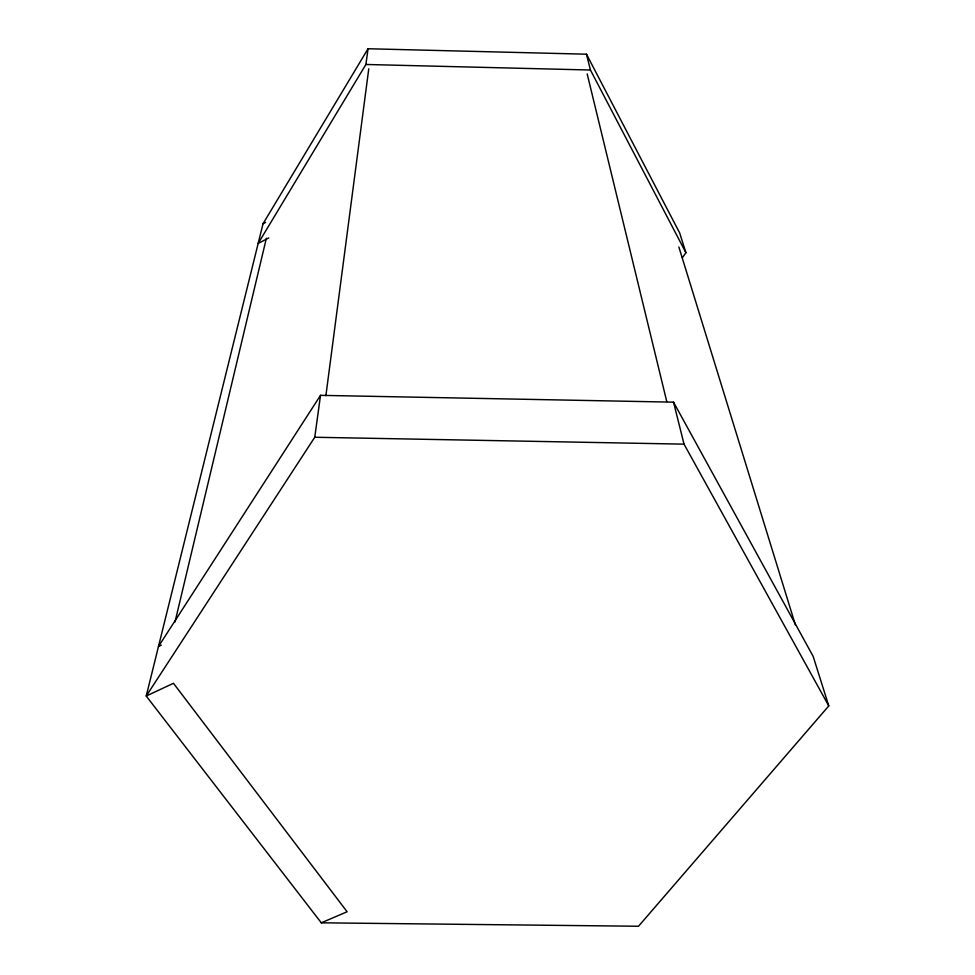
<?xml version="1.0" encoding="UTF-8"?>
<svg xmlns="http://www.w3.org/2000/svg" width="975" height="975" viewBox="0 0 975 975"><rect width="100%" height="100%" fill="white"/><g stroke="black" fill="none" stroke-linecap="round" stroke-linejoin="round"><path stroke-width="1.46" d="M325.882 395.728L368.769 68.798M321.287 922.813L347.112 911.771L173.452 683.292L146.226 696.04L314.767 437.251L320.519 395.338L673.53 402.163L813.187 656.443L828.774 705.912L638.515 926.25L321.287 922.813L146.226 696.04L263.031 223.75L368.05 48.75L586.487 54.198L679.672 232.964L685.912 252.757L682.366 257.692M268.783 237.9L258.156 243.445L365.893 64.472L368.05 48.75M175.012 621.965L266.37 238.253M320.519 395.338L158.486 646.462L161.241 645.158M263.031 223.75L265.614 222.397M314.767 437.251L684.036 444.149L828.774 705.912M365.893 64.472L590.436 70.017L685.912 252.757M678.856 246.98L795.503 625.255M586.487 54.198L590.436 70.017M673.53 402.163L684.036 444.149M587.194 73.978L666.742 401.456"/></g></svg>
